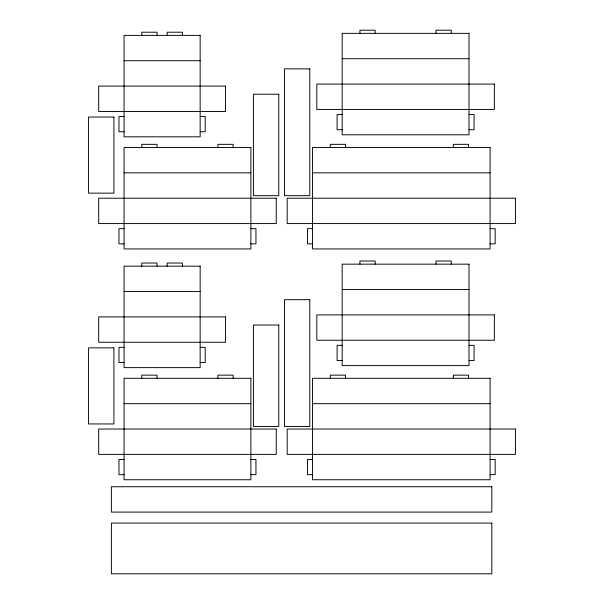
<?xml version="1.0" encoding="UTF-8"?>
<svg xmlns="http://www.w3.org/2000/svg" width="604" height="604" viewBox="0 0 604 604"><rect width="100%" height="100%" fill="white"/><g stroke="black" fill="none" stroke-linecap="round" stroke-linejoin="round"><path stroke-width="0.91" d="M342.181 58.716L468.998 58.716M124.062 60.732L200.151 60.732M342.181 114.511L337.1 114.511L337.1 129.732L342.181 129.732M468.998 114.533L474.072 114.533L474.072 129.717L468.998 129.717M124.062 116.534L118.973 116.534L118.973 131.748L124.062 131.748M200.151 116.549L205.224 116.549L205.224 131.732L200.151 131.732M124.062 172.85L250.879 172.85M312.54 172.85L490.086 172.85M124.062 228.652L118.973 228.652L118.973 243.865L124.062 243.865M250.879 228.667L255.953 228.667L255.953 243.85L250.879 243.85M312.54 228.652L307.459 228.652L307.459 243.865L312.54 243.865M490.086 228.667L495.159 228.667L495.159 243.85L490.086 243.85M342.181 289.52L468.998 289.52M124.062 291.543L200.151 291.543M342.181 345.322L337.1 345.322L337.1 360.543L342.181 360.543M468.998 345.337L474.072 345.337L474.072 360.52L468.998 360.52M124.062 347.338L118.973 347.338L118.973 362.559L124.062 362.559M200.151 347.353L205.224 347.353L205.224 362.543L200.151 362.543M124.062 403.661L250.879 403.661M312.54 403.661L490.086 403.661M124.062 459.455L118.973 459.455L118.973 474.676L124.062 474.676M312.54 459.455L307.459 459.455L307.459 474.676L312.54 474.676M250.879 459.47L255.953 459.47L255.953 474.661L250.879 474.661M490.086 459.47L495.159 459.47L495.159 474.661L490.086 474.661M468.576 147.489L468.576 144.333L453.355 144.333L453.355 147.489M468.576 378.293L468.576 375.144L453.355 375.144L453.355 378.293M451.248 33.348L451.248 30.2L436.028 30.2L436.028 33.348M451.248 264.159L451.248 261.003L436.028 261.003L436.028 264.159M375.159 33.348L375.159 30.2L359.939 30.2L359.939 33.348M375.159 264.159L375.159 261.003L359.939 261.003L359.939 264.159M345.518 147.489L345.518 144.333L330.297 144.333L330.297 147.489M345.518 378.293L345.518 375.144L330.297 375.144L330.297 378.293M233.121 147.489L233.121 144.333L217.901 144.333L217.901 147.489M233.121 378.293L233.121 375.144L217.901 375.144L217.901 378.293M182.393 35.372L182.393 32.216L167.18 32.216L167.18 35.372M182.393 266.175L182.393 263.027L167.18 263.027L167.18 266.175M157.032 35.372L157.032 32.216L141.812 32.216L141.812 35.372M157.032 147.489L157.032 144.333L141.812 144.333L141.812 147.489M157.032 266.175L157.032 263.027L141.812 263.027L141.812 266.175M157.032 378.293L157.032 375.144L141.812 375.144L141.812 378.293M468.998 33.348L342.181 33.348L342.181 134.805L468.998 134.805L468.998 33.348M200.151 35.372L124.062 35.372L124.062 136.821L200.151 136.821L200.151 35.372M309.799 68.864L284.439 68.864L284.439 195.681L309.799 195.681L309.799 68.864M494.366 84.077L316.821 84.077L316.821 109.445L494.366 109.445L494.366 84.077M225.511 86.093L98.694 86.093L98.694 111.461L225.511 111.461L225.511 86.093M278.776 94.224L253.416 94.224L253.416 195.681L278.776 195.681L278.776 94.224M113.914 117.048L88.554 117.048L88.554 193.144L113.914 193.144L113.914 117.048M250.879 147.489L124.062 147.489L124.062 248.939L250.879 248.939L250.879 147.489M490.086 147.489L312.54 147.489L312.54 248.939L490.086 248.939L490.086 147.489M276.239 198.21L98.694 198.21L98.694 223.578L276.239 223.578L276.239 198.21M515.446 198.21L287.179 198.21L287.179 223.578L515.446 223.578L515.446 198.21M468.998 264.159L342.181 264.159L342.181 365.609L468.998 365.609L468.998 264.159M200.151 266.175L124.062 266.175L124.062 367.632L200.151 367.632L200.151 266.175M309.799 299.667L284.439 299.667L284.439 426.484L309.799 426.484L309.799 299.667M494.366 314.888L316.821 314.888L316.821 340.248L494.366 340.248L494.366 314.888M225.511 316.904L98.694 316.904L98.694 342.264L225.511 342.264L225.511 316.904M278.776 325.027L253.416 325.027L253.416 426.484L278.776 426.484L278.776 325.027M113.914 347.859L88.554 347.859L88.554 423.948L113.914 423.948L113.914 347.859M250.879 378.293L124.062 378.293L124.062 479.75L250.879 479.75L250.879 378.293M490.086 378.293L312.54 378.293L312.54 479.75L490.086 479.75L490.086 378.293M276.239 429.021L98.694 429.021L98.694 454.382L276.239 454.382L276.239 429.021M515.446 429.021L287.179 429.021L287.179 454.382L515.446 454.382L515.446 429.021M491.83 486.741L111.378 486.741L111.378 512.101L491.83 512.101L491.83 486.741M491.83 523.072L111.378 523.072L111.378 573.8L491.83 573.8L491.83 523.072"/></g></svg>
